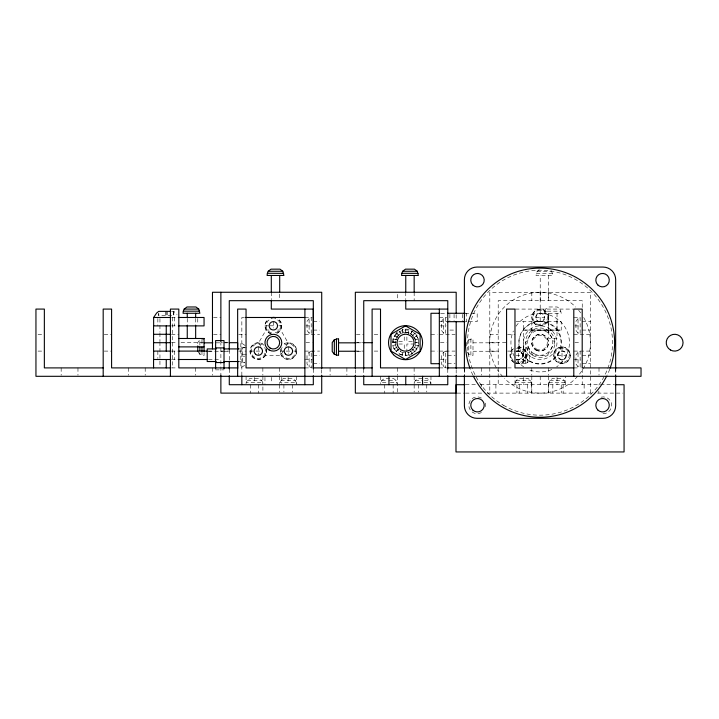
<?xml version="1.0" encoding="UTF-8"?>
<svg xmlns="http://www.w3.org/2000/svg" width="719" height="719" viewBox="0 0 719 719"><rect width="100%" height="100%" fill="white"/><g stroke="black" fill="none" stroke-linecap="round" stroke-linejoin="round"><path stroke-width="0.54" stroke-dasharray="3.6 2.7" d="M540.221 300.677L540.221 275.458M548.624 275.458L548.624 300.677L548.624 292.265M405.462 352.076C404.572 362.142 421.001 348.679 418.8 343.152M405.633 352.328L405.615 355.581L402.173 355.123L398.964 353.793L400.6 350.98M395.81 333.58L392.925 338.802L395.908 339.656C397.086 335.369 401.184 332.223 405.633 332.196L405.678 329.032L409.093 329.482L408.212 333.292L409.093 329.482M405.795 332.969L405.678 329.032L402.254 329.482L403.395 333.283L402.254 329.482M531.817 384.71L530.694 380.513L527.89 378.41L518.938 378.41L516.134 380.513L515.011 384.71L515.011 376.307M539.25 269.679L537.147 271.261L536.023 275.458L552.83 275.458L551.698 271.261L549.604 269.679M544.669 311.174L544.418 313.277L561.224 313.277L560.101 309.071L557.297 306.977L548.345 306.977L545.55 309.071L544.669 311.174L560.973 311.174M548.624 384.71L549.747 380.513L552.552 378.41L561.503 378.41L564.307 380.513L565.431 384.71L565.431 376.307M392.358 342.684L395.567 342.262L392.529 341.813L392.925 338.802L396.906 339.763M392.529 341.813L393.545 341.795C393.257 329.697 411.241 325.41 416.705 336.097C423.509 346.873 409.533 360.444 398.892 353.577L400.528 350.755M395.513 341.372L395.513 344.015M415.699 342.262L415.187 342.433L418.916 342.289L415.699 342.262L415.357 344.868L418.467 345.722L414.863 344.904M264.61 347.466A7.262 7.262 0 0 1 265.338 349.218L265.338 352.975A7.262 7.262 0 0 1 260.206 358.107L258.328 358.359A7.262 7.262 0 0 1 251.317 352.975L251.317 349.218A7.262 7.262 0 0 1 256.449 344.086L258.328 343.835A7.262 7.262 0 0 1 263.46 345.965M402.631 352.795L402.173 355.123L403.026 351.986M262.642 382.607L261.77 380.513L258.966 378.41L250.014 378.41L247.21 380.513L246.338 382.607L262.642 382.607L262.893 384.71M296.255 382.607L295.383 380.513L292.579 378.41L283.628 378.41L280.823 380.513L279.952 382.607L296.255 382.607L296.507 384.71M397.355 392.062L397.355 384.71L396.232 380.513L393.428 378.41L384.476 378.41L381.672 380.513L380.8 382.607L387.541 382.607M430.969 384.71L429.845 380.513L427.041 378.41L418.09 378.41L415.285 380.513L414.414 382.607L422.565 382.607M283.295 350.845L280.68 355.375L266.039 355.375L264.466 352.652M285.91 346.315L288.004 342.693L280.68 330.012L277.543 330.012M532.932 330.12L525.67 342.693L532.932 355.267L547.447 355.267L554.709 342.693L547.447 330.12M414.548 339.197L412.409 335.719L415.034 332.906L417.137 335.656L418.8 341.426M405.633 332.196L410.666 333.544L412.293 330.803M410.468 334.227L412.086 331.486M309.116 318.607L307.013 321.411L307.013 330.363L309.116 333.167L311.219 334.038L311.219 317.735L309.116 318.607L309.116 333.167M311.219 351.348L309.116 352.22L307.013 355.024L307.013 363.976L309.116 366.78L311.219 367.652L311.219 351.348L313.313 351.097M443.578 318.607L441.475 321.411L441.475 330.363L443.578 333.167L445.681 334.038L445.681 317.735L443.578 318.607L443.578 333.167M445.681 351.348L443.578 352.22L441.475 355.024L441.475 363.976L443.578 366.78L445.681 367.652L445.681 351.348L447.775 351.097M467.215 352.211L468.788 354.314L472.994 355.438L472.994 338.631L468.788 339.763L466.685 342.559L466.685 345.92M578.04 318.607L575.937 321.411L575.937 330.363L578.04 333.167L580.143 334.038L580.143 317.735L578.04 318.607L578.04 333.167M578.04 352.22L575.937 355.024L575.937 363.976L578.04 366.78L580.143 367.652L580.143 351.348L578.04 352.22L578.04 366.78M398.47 349.182L396.169 351.474L398.272 353.263M398.515 349.38L396.205 351.681L394.093 348.922L392.763 345.704L395.908 344.868M412.409 335.719L414.692 333.481M244.559 365.432L240.829 367.831L240.829 342.621L245.242 345.578M396.34 332.897L399.27 335.665L396.34 332.897L399.072 330.803M396.888 347.115L394.093 348.922L396.915 347.295M410.666 333.544L414.351 337.229L417.137 335.656L413.91 337.678M525.481 363.41L527.602 362.565L529.687 359.734L529.687 350.782M514.975 363.652L523.378 363.661L527.584 362.538L527.584 347.978L529.696 350.809M395.89 344.698L392.736 345.542L394.066 348.742L398.209 353.047M414.863 339.961L418.467 338.856L415.357 339.656L415.438 345.336A10.228 10.228 0 0 1 414.423 347.807M516.476 348.284L520.232 348.284A7.262 7.262 0 0 1 525.364 353.415L525.607 355.294A7.262 7.262 0 0 1 520.232 362.313L516.476 362.313A7.262 7.262 0 0 1 514.723 361.585M392.34 342.514L395.549 342.091M548.624 321.681L548.768 330.093M557.027 321.681L556.461 321.681L557.027 321.681L556.883 330.102M537.147 271.261L551.698 271.261M536.275 273.364L552.578 273.364M515.532 309.08L572.719 309.08M171.535 311.372L173.827 311.372L177.027 314.437M440.873 313.277L446.373 313.277M465.085 313.277L477.191 313.277L477.191 321.681L468.294 321.681M171.571 317.483L177.171 317.483M213.516 317.483L220.877 317.483M244.056 317.483L241.845 317.483L241.845 375.201M304.91 317.483L312.262 317.483M439.372 317.483L446.724 317.483M535.718 317.483L544.651 317.483L544.499 316.324A4.467 4.467 0 0 0 541.335 313.169L539.025 313.169A4.467 4.467 0 0 0 535.718 317.483L535.871 318.634A4.467 4.467 0 0 0 539.025 321.788L541.335 321.788A4.467 4.467 0 0 0 544.651 317.483M573.834 317.483L580.143 317.483M313.313 321.681L319.622 321.681M439.372 321.681L447.164 321.681M465.84 321.681L466.685 321.681L466.685 313.277M516.107 321.681L561.233 321.681L561.233 330.111L523.414 330.111L523.378 363.661L523.378 346.855L527.602 348.014M582.237 321.681L590.641 321.681M264.96 325.806L268.888 325.806M270.002 325.806L275.602 325.806M278.774 325.806L281.767 325.806M171.535 325.887L177.171 325.887M305.961 325.887L312.262 325.887M440.423 325.887L446.724 325.887M574.885 325.887L580.143 325.887M269.176 330.012L266.039 330.012L258.714 342.693L260.808 346.315M313.313 330.084L319.622 330.084M449.878 330.084L455.136 330.084M582.237 330.084L590.641 330.084M38.053 334.29L44.353 334.29M104.228 334.29L111.589 334.29M171.464 334.29L178.815 334.29M213.516 334.29L220.877 334.29M238.69 334.29L246.051 334.29M304.91 334.29L319.622 334.29M356.39 334.29L363.742 334.29M374.204 334.29L380.513 334.29M430.969 334.29L437.278 334.29M439.372 334.29L455.136 334.29M489.801 334.29L498.204 334.29M507.623 334.29L514.975 334.29M573.834 334.29L590.641 334.29M398.784 341.372L404.24 341.372L404.24 333.733M412.347 341.372L406.891 341.372L406.891 335.917M171.535 342.693L176.811 342.693M181.044 342.693L204.061 342.693M228.229 342.693L220.877 342.693L220.877 375.183M305.961 342.693L312.262 342.693M355.339 342.693L362.691 342.693M440.423 342.693L446.724 342.693M489.801 342.693L506.607 342.693M574.885 342.693L580.143 342.693M216.122 342.837L222.701 342.837M223.798 342.837L228.184 342.837M357.163 342.837L362.646 342.837M472.994 342.837L498.204 342.837M398.784 344.015L404.24 344.015L404.24 349.47M414.521 344.015L406.891 344.015L406.891 351.654M244.837 347.645L242.734 347.645L242.734 362.798L244.837 362.798M242.734 347.78L246.941 347.78M238.582 348.922L240.829 348.922M38.053 351.097L44.353 351.097M104.228 351.097L111.589 351.097M171.401 351.097L178.815 351.097M208.034 351.097L212.473 351.097M220.877 351.097L229.28 351.097M238.69 351.097L246.051 351.097M249.924 351.097L253.852 351.097M256.09 351.097L262.803 351.097M265.599 351.097L266.731 351.097M283.924 351.097L279.997 351.097A8.403 8.403 0 0 0 288.4 359.5L290.575 359.212A8.403 8.403 0 0 0 288.4 342.693L286.225 342.981A8.403 8.403 0 0 0 284.203 343.817M286.162 351.097L290.638 351.097M293.81 351.097L296.803 351.097M304.91 351.097L319.622 351.097M355.339 351.097L363.742 351.097M374.204 351.097L380.513 351.097M430.969 351.097L437.278 351.097M439.372 351.097L455.136 351.097M489.801 351.097L498.204 351.097M507.623 351.097L514.975 351.097M516.026 351.061L523.396 351.088M573.834 351.097L590.641 351.097M208.447 351.24L222.701 351.24M223.798 351.24L229.28 351.24M357.163 351.24L362.646 351.24M472.994 351.24L498.204 351.24M242.734 354.242L246.941 354.242M313.313 355.294L319.622 355.294M447.775 355.294L455.136 355.294M516.116 355.294L522.812 355.294L522.659 354.143A4.467 4.467 0 0 0 519.504 350.989L517.195 350.989A4.467 4.467 0 0 0 516.116 351.429M557.558 355.294L566.482 355.294L566.329 354.143A4.467 4.467 0 0 0 563.175 350.989L560.865 350.989A4.467 4.467 0 0 0 557.558 355.294L557.71 356.453A4.467 4.467 0 0 0 560.865 359.608L563.175 359.608A4.467 4.467 0 0 0 566.482 355.294M582.237 355.294L590.641 355.294M242.734 356.202L244.837 356.202M171.535 359.5L177.171 359.5M208.546 359.5L220.877 359.5M304.91 359.5L312.262 359.5M440.423 359.5L446.724 359.5M516.026 359.464L523.396 359.491M573.834 359.5L580.143 359.5M238.582 361.522L240.829 361.522M242.734 362.673L244.837 362.673M313.313 363.706L319.622 363.706M447.775 363.706L455.136 363.706M582.237 363.706L590.641 363.706M171.535 367.903L176.811 367.903M304.91 367.903L312.262 367.903M439.372 367.903L446.724 367.903M507.686 367.903L513.294 367.903M573.834 367.903L580.143 367.903M215.619 369.863L224.022 369.863M247.21 380.513L261.77 380.513M280.823 380.513L295.383 380.513M381.672 380.513L387.074 380.513M388.952 380.513L396.232 380.513M415.285 380.513L422.565 380.513M424.444 380.513L429.845 380.513M516.134 380.513L530.694 380.513M549.747 380.513L564.307 380.513M390.363 382.607L397.104 382.607M423.985 382.607L430.717 382.607M515.262 382.607L531.566 382.607M548.876 382.607L565.179 382.607M465.517 384.71L476.158 384.71M480.382 384.71L599.673 384.71M600.536 384.71L614.089 384.71M457.095 393.113L464.86 393.113M465.517 393.113L482.602 393.113M487.033 393.113L591.908 393.113M597.453 393.113L622.96 393.113M530.946 330.084L561.233 330.084L523.414 330.084L523.414 321.681M516.035 351.196L523.396 351.196M516.026 359.311L523.387 359.32M198.291 352.211L199.864 354.314L204.061 355.438L204.061 351.24M405.561 332.466L408.212 332.816A10.228 10.228 0 0 1 409.884 333.427M393.545 341.795L396.582 342.244M525.571 347.169L525.499 363.446M414.351 347.295L417.137 348.931L413.901 347.232M397.823 337.562L394.246 335.629L396.915 337.229M412.751 349.38L415.025 351.681L412.364 349.227M410.666 350.98L412.275 353.793L410.351 350.773M399.638 331.468L400.663 333.292M399.575 331.72L400.6 333.544M414.351 337.229L415.016 338.847M408.239 351.986L409.066 355.123L408.275 352.795M615.815 367.903L615.815 375.255M615.662 368.91L615.662 374.482M599.008 367.903L599.008 375.255M598.855 391.01L598.855 393.113M590.641 393.113L590.641 292.265L489.801 292.265L489.801 393.113M584.143 384.71L584.143 393.113M582.237 307.399L582.237 300.677L498.204 300.677L498.204 384.71M582.237 369.027L582.237 384.71M563.139 384.71L563.139 393.113M562.015 346.891L562.015 363.706M561.233 384.71L561.233 393.113M557.027 313.277L557.027 338.487L548.624 338.487L548.624 313.277M557.027 377.358L557.027 384.71M552.83 384.71L552.83 393.113M548.588 367.903L548.588 375.255M548.624 376.307L548.624 393.113M548.426 384.71L548.426 393.113M540.221 292.265L540.185 325.887M540.221 376.307L540.221 384.71M531.817 292.265L531.817 300.677M531.817 321.681L531.817 330.084M531.781 367.903L531.781 375.255M531.817 376.307L531.817 393.113M531.62 384.71L531.62 393.113M527.611 384.71L527.611 393.113M523.414 377.358L523.414 384.71M519.208 384.71L519.208 393.113M518.354 346.891L518.354 363.706M516.916 384.71L516.916 393.113M495.903 384.71L495.903 393.113M481.353 367.903L481.353 375.255M481.2 384.71L481.2 386.813M470.891 338.883L470.891 355.186M468.788 339.763L468.788 354.314M464.546 367.903L464.546 375.255M464.393 368.91L464.393 374.482M462.488 314.329L462.488 321.681M456.179 314.679L456.179 320.279M456.179 369.584L456.179 375.183M454.084 314.329L454.084 321.681M449.878 314.329L449.878 321.681M447.775 369.027L447.775 374.851M443.578 352.22L443.578 366.78M430.969 376.307L430.969 383.658M426.771 384.71L426.771 392.062M418.368 384.71L418.368 392.062M414.162 292.265L414.162 300.677M414.126 367.903L414.126 375.255M414.162 376.307L414.162 383.658M414.162 384.71L414.162 392.062M405.759 292.265L405.759 299.625M397.355 294.368L397.355 300.677M397.355 376.307L397.355 383.658M397.319 367.903L397.319 375.255M393.149 384.71L393.149 393.113M384.746 384.71L384.746 393.113M380.549 376.307L380.549 383.658M363.742 369.027L363.742 374.761M355.339 369.584L355.339 375.183M346.891 367.903L346.891 375.255M330.084 367.903L330.084 375.255M321.717 369.584L321.717 375.183M313.313 369.027L313.313 374.851M309.116 352.22L309.116 366.78M296.507 376.307L296.507 383.658M292.309 384.71L292.309 392.062M288.4 346.63L288.4 353.326M288.103 377.358L288.103 383.658M283.906 384.71L283.906 392.062M281.767 377.358L281.767 384.71M279.7 294.098L279.7 299.625M279.664 367.903L279.664 375.255M279.7 376.307L279.7 383.658M279.7 384.71L279.7 392.062M273.364 321.348L273.364 328.044M271.297 292.265L271.297 299.625M271.297 377.358L271.297 383.658M264.96 377.358L264.96 384.71M262.857 367.903L262.857 375.255M262.893 376.307L262.893 383.658M262.893 386.813L262.893 392.062M258.687 384.71L258.687 393.113M258.328 346.63L258.328 354.44M254.49 377.358L254.49 383.658M250.284 384.71L250.284 393.113M246.087 376.307L246.087 383.658M229.28 349.973L229.28 360.381M229.28 369.027L229.28 374.761M212.429 367.903L212.429 375.255M201.967 339.979L201.967 344.931M201.967 351.115L201.967 355.186M199.864 345.156L199.864 339.763L197.761 342.559L197.761 344.805M199.864 352.166L199.864 354.314M197.761 318.535L197.761 324.835M195.658 318.535L195.658 325.887M195.622 367.903L195.622 375.255M187.255 318.535L187.255 325.887M174.654 317.483L174.654 325.887M174.654 351.097L174.654 359.5M173.827 311.372L173.827 315.569L158.674 315.569L158.674 313.475M173.692 311.372L173.692 315.569M172.551 317.483L172.551 367.903M167.23 311.372L167.23 315.569M166.251 311.372L166.251 315.569M165.271 311.372L165.271 315.569M159.942 318.598L159.942 324.206M159.942 325.321L159.942 332.187M159.942 333.167L159.942 341.642M159.942 342.136L159.942 366.852M158.8 313.475L158.8 315.569M157.847 318.535L157.847 325.887M157.847 351.097L157.847 358.448M145.202 367.903L145.202 375.255M128.395 367.903L128.395 375.255M77.967 367.903L77.967 375.255M61.16 367.903L61.16 375.255M583.693 317.483A50.42 50.42 0 0 1 504.37 378.347M502.86 376.765A50.42 50.42 0 0 1 497.494 369.773M496.362 367.903A50.42 50.42 0 0 1 575.676 307.04M578.642 310.275A50.42 50.42 0 0 1 580.691 312.882M609.739 369.207A74.587 74.587 0 0 1 607.151 375.21M472.904 375.21A74.587 74.587 0 0 1 470.316 369.207M516.179 363.419A8.403 8.403 0 0 0 526.757 355.294L525.625 351.097A8.403 8.403 0 0 0 516.179 347.178M514.148 362.574A8.403 8.403 0 0 1 510.229 357.469L509.942 355.294A8.403 8.403 0 0 1 512.404 349.353M516.008 326.228A29.245 29.245 0 0 1 560.856 322.013A29.245 29.245 0 0 1 556.641 366.861M551.868 369.494A29.245 29.245 0 0 1 528.474 369.494M523.702 366.861A29.245 29.245 0 0 1 514.849 357.316M514.319 356.363A29.245 29.245 0 0 1 513.366 330.992M413.937 348.553A10.228 10.228 0 0 1 411.43 351.07M410.675 351.546A10.228 10.228 0 0 1 408.212 352.571L402.919 352.571A10.228 10.228 0 0 1 396.708 347.807M396.295 347.016A10.228 10.228 0 0 1 395.684 345.336M395.684 340.042A10.228 10.228 0 0 1 396.295 338.37M396.708 337.579A10.228 10.228 0 0 1 402.919 332.816M410.675 333.832A10.228 10.228 0 0 1 413.937 336.825M414.423 337.579A10.228 10.228 0 0 1 415.438 340.042M601.084 397.176A8.403 8.403 0 0 1 611.662 405.291A8.403 8.403 0 0 1 601.084 413.407M481.397 412.571A8.403 8.403 0 0 1 470.316 410.109A8.403 8.403 0 0 1 471.799 398.856A8.403 8.403 0 0 1 483.141 399.351M485.316 403.116A8.403 8.403 0 0 1 485.316 407.466M266.443 348.922A8.403 8.403 0 0 1 260.503 359.212L258.328 359.5A8.403 8.403 0 0 1 256.153 342.981L258.328 342.693A8.403 8.403 0 0 1 262.525 343.817M266.201 348.985A8.152 8.152 0 0 1 260.431 358.97L258.328 359.248A8.152 8.152 0 0 1 256.216 343.224L258.328 342.945A8.152 8.152 0 0 1 264.089 345.336M280.527 348.985A8.152 8.152 0 0 0 288.4 359.248L290.512 358.97A8.152 8.152 0 0 0 288.4 342.945L286.297 343.224A8.152 8.152 0 0 0 284.329 344.033M282.118 347.466A7.262 7.262 0 0 0 281.39 349.218L281.39 352.975A7.262 7.262 0 0 0 288.4 358.359L290.278 358.107A7.262 7.262 0 0 0 295.41 352.975L295.41 349.218A7.262 7.262 0 0 0 288.4 343.835L286.522 344.086A7.262 7.262 0 0 0 283.268 345.965M279.305 319.865A8.403 8.403 0 0 1 275.539 333.931M271.189 333.931A8.403 8.403 0 0 1 267.414 319.865M279.125 320.045A8.152 8.152 0 0 1 277.435 332.87M271.252 333.688A8.152 8.152 0 0 1 267.594 320.045M275.242 332.816A7.262 7.262 0 0 0 280.374 327.684L280.374 323.927A7.262 7.262 0 0 0 275.242 318.796M271.485 332.816A7.262 7.262 0 0 1 266.354 327.684L266.354 323.927A7.262 7.262 0 0 1 271.485 318.796M513.213 360.435A7.262 7.262 0 0 1 511.335 357.172L511.092 355.294A7.262 7.262 0 0 1 513.213 350.162M516.242 363.176A8.152 8.152 0 0 0 526.506 355.294L526.227 353.191A8.152 8.152 0 0 0 516.242 347.421M514.274 362.358A8.152 8.152 0 0 1 510.472 357.406L510.202 355.294A8.152 8.152 0 0 1 514.274 348.239M516.251 351.663A4.206 4.206 0 0 1 522.551 355.294A4.206 4.206 0 0 1 516.251 358.934M522.812 355.294A4.467 4.467 0 0 1 519.504 359.608L517.195 359.608A4.467 4.467 0 0 1 516.116 359.167M553.9 353.119L553.9 357.469A8.403 8.403 0 0 0 570.419 355.294L570.131 353.119A8.403 8.403 0 0 0 554.735 351.097L553.9 353.119M540.185 310.204L538.306 310.473A7.262 7.262 0 0 0 532.923 317.483L533.174 319.362A7.262 7.262 0 0 0 538.306 324.494L542.063 324.494A7.262 7.262 0 0 0 547.438 317.483L547.195 315.605A7.262 7.262 0 0 0 542.063 310.473L540.185 310.204M562.015 348.023L560.137 348.284A7.262 7.262 0 0 0 554.762 355.294L555.005 357.172A7.262 7.262 0 0 0 560.137 362.313L563.894 362.313A7.262 7.262 0 0 0 569.277 355.294L569.026 353.415A7.262 7.262 0 0 0 563.894 348.284L562.015 348.023M570.167 355.294L569.888 353.191A8.152 8.152 0 0 0 553.864 355.294L554.142 357.406A8.152 8.152 0 0 0 570.167 355.294M548.588 317.483L548.3 315.308A8.403 8.403 0 0 0 531.781 317.483L532.069 319.658A8.403 8.403 0 0 0 548.588 317.483M548.336 317.483L548.058 315.371A8.152 8.152 0 0 0 532.033 317.483L532.312 319.587A8.152 8.152 0 0 0 548.336 317.483M535.826 349.973A8.403 8.403 0 0 0 548.426 342.693A8.403 8.403 0 0 0 535.826 335.413A8.403 8.403 0 0 0 535.826 349.973M503.363 405.219A72.484 72.484 0 0 0 612.507 343.179A72.484 72.484 0 0 0 504.208 279.673A72.484 72.484 0 0 0 503.363 405.219M536.347 349.057A7.352 7.352 0 0 0 547.375 342.693A7.352 7.352 0 0 0 536.347 336.321A7.352 7.352 0 0 0 536.347 349.057M532.833 355.429A14.704 14.704 0 0 0 554.888 342.693A14.704 14.704 0 0 0 532.833 329.958A14.704 14.704 0 0 0 532.833 355.429M531.772 357.244A16.807 16.807 0 0 0 556.982 342.693A16.807 16.807 0 0 0 531.772 328.134A16.807 16.807 0 0 0 531.772 357.244M535.97 349.973A8.403 8.403 0 0 0 548.579 342.693A8.403 8.403 0 0 0 535.97 335.413A8.403 8.403 0 0 0 535.97 349.973M529.472 361.235A21.417 21.417 0 0 0 561.584 342.693A21.417 21.417 0 0 0 529.472 324.152A21.417 21.417 0 0 0 529.472 361.235M529.517 360.884A21.013 21.013 0 0 0 561.036 342.693A21.013 21.013 0 0 0 529.517 324.494A21.013 21.013 0 0 0 529.517 360.884M559.912 358.934A4.206 4.206 0 0 0 566.221 355.294A4.206 4.206 0 0 0 559.912 351.663A4.206 4.206 0 0 0 559.912 358.934M538.082 321.123A4.206 4.206 0 0 0 544.382 317.483A4.206 4.206 0 0 0 538.082 313.844A4.206 4.206 0 0 0 538.082 321.123M533.884 353.613A12.609 12.609 0 0 0 552.785 342.693A12.609 12.609 0 0 0 533.884 331.774A12.609 12.609 0 0 0 533.884 353.613"/><path stroke-width="1.08" d="M405.759 291.905L405.759 275.458M414.162 291.905L414.162 275.458M183.309 311.174L183.057 313.277L199.864 313.277L198.741 309.08L195.936 306.977L186.985 306.977L184.181 309.08L183.309 311.174L199.612 311.174M267.351 273.364L267.091 275.458L283.906 275.458L282.774 271.261L279.979 269.158L271.018 269.158L268.223 271.261L267.378 273.283L283.654 273.364M401.813 273.364L401.553 275.458L418.368 275.458L417.236 271.261L414.441 269.158L405.489 269.158L402.685 271.261L401.84 273.283L418.116 273.364M153.641 325.887L153.641 317.483L156.607 313.062L158.674 311.372L170.457 311.372M334.326 339.763L332.223 342.559L332.223 351.51L334.326 354.314L338.532 355.438L338.532 338.631L334.326 339.763L334.326 354.314M201.886 338.919L204.061 338.631M271.189 317.69L273.364 317.403A8.403 8.403 0 0 1 275.539 317.69M271.252 317.933L273.364 317.654A8.152 8.152 0 0 1 275.467 317.933M268.223 271.261L282.774 271.261M402.685 271.261L417.236 271.261M184.181 309.08L198.741 309.08M447.739 309.08L405.759 309.08L405.759 300.677M439.776 313.277L430.969 313.277L430.969 363.706L439.372 363.706M447.479 313.277L465.085 313.277M153.641 317.483L170.448 317.483M178.294 317.483L204.061 317.483L204.061 325.887L178.294 325.887M245.161 317.483L304.874 317.483M447.164 321.681L464.959 321.681M170.475 325.887L153.569 325.887L153.569 351.097L170.475 351.097M153.569 334.29L170.475 334.29M178.851 338.487L204.061 338.487L204.061 351.24M153.569 342.693L170.475 342.693M229.28 342.693L237.683 342.693L237.683 349.416M363.742 342.693L372.145 342.693M204.061 342.837L212.833 342.837M338.532 342.837L356.067 342.837M178.851 346.891L204.061 346.891M215.619 347.906L224.022 347.906M216.176 348.922L207.207 348.922L207.207 361.522L216.176 361.522M224.022 348.922L238.582 348.922M179.175 351.097L206.919 351.097M338.532 351.24L356.067 351.24M170.475 359.5L153.569 359.5L153.569 367.903M178.294 359.5L207.423 359.5M224.022 361.522L238.582 361.522M215.619 362.547L224.022 362.547M103.185 367.903L44.353 367.903L44.353 309.08L35.95 309.08L35.95 376.307L641.033 376.307L641.033 367.903L582.201 367.903L582.201 309.08L573.798 309.08L573.798 376.307M170.475 367.903L111.589 367.903L111.589 309.08L103.185 309.08L103.185 376.307M237.647 367.903L178.815 367.903L178.815 309.08L170.412 309.08L170.412 376.307M304.874 367.903L246.051 367.903L246.051 309.08L237.647 309.08L237.647 376.307M372.109 367.903L313.277 367.903L313.277 309.08L271.297 309.08L271.297 300.677M439.336 367.903L380.513 367.903L380.513 309.08L372.109 309.08L372.109 376.307M447.739 367.903L506.571 367.903M573.798 367.903L514.975 367.903L514.975 309.08L506.571 309.08L506.571 376.307M464.95 384.71L455.99 384.71L455.99 451.945L624.065 451.945L624.065 384.71L615.105 384.71M615.662 368.91L615.662 279.664A12.609 12.609 0 0 0 603.052 267.055L476.994 267.055A12.609 12.609 0 0 0 464.393 279.664L464.393 368.91M615.662 375.606L615.662 405.723A12.609 12.609 0 0 1 603.052 418.323L476.994 418.323A12.609 12.609 0 0 1 464.393 405.723L464.393 375.606M456.179 313.556L456.179 292.265L355.339 292.265L355.339 368.461M456.179 321.402L456.179 368.461M456.179 375.183L456.179 393.113L355.339 393.113L355.339 375.183M447.775 369.027L447.775 300.677L363.742 300.677L363.742 369.027M447.775 375.749L447.775 384.71L363.742 384.71L363.742 375.749M439.336 309.08L439.336 376.307M422.565 376.307L422.565 384.71M405.759 376.307L405.759 384.71M388.952 376.307L388.952 384.71M336.429 338.883L336.429 355.186M321.717 368.461L321.717 292.265L212.473 292.265L212.473 348.877M321.717 375.183L321.717 393.113L220.877 393.113L220.877 375.183M313.313 369.027L313.313 300.677L229.28 300.677L229.28 349.326M313.313 375.749L313.313 384.71L229.28 384.71L229.28 375.749M304.91 309.08L304.874 384.71M279.7 275.458L279.7 291.905M271.297 275.458L271.297 291.905M241.845 375.749L241.845 384.71M237.683 361.738L237.683 368.461M229.28 361.181L229.28 369.027M224.022 368.82L224.022 340.581L215.619 340.581L215.619 368.82M220.877 292.265L220.877 341.57M201.967 347.034L201.967 351.115M199.864 347.034L199.864 350.665M197.761 345.92L197.761 351.51M195.658 313.277L195.658 317.663M195.658 325.339L195.658 338.487M187.255 313.277L187.255 317.663M187.255 325.339L187.255 338.487M166.251 325.887L166.251 351.097M166.251 359.5L166.251 367.903M153.641 351.097L153.641 359.5M469.929 368.182A74.587 74.587 0 0 1 540.023 268.106A74.587 74.587 0 0 1 610.116 368.182M606.665 376.181A74.587 74.587 0 0 1 473.381 376.181M405.561 325.887L391.01 334.29L391.01 351.097L405.561 359.5L420.121 351.097L420.121 334.29L405.561 325.887M472.743 409.974A6.723 6.723 0 0 0 483.995 406.954A6.723 6.723 0 0 0 475.762 398.721A6.723 6.723 0 0 0 472.743 409.974M472.743 284.922A6.723 6.723 0 0 0 483.995 281.911A6.723 6.723 0 0 0 475.762 273.669A6.723 6.723 0 0 0 472.743 284.922M597.795 409.974A6.723 6.723 0 0 0 609.047 406.954A6.723 6.723 0 0 0 600.814 398.721A6.723 6.723 0 0 0 597.795 409.974M597.795 284.922A6.723 6.723 0 0 0 609.047 281.911A6.723 6.723 0 0 0 600.814 273.669A6.723 6.723 0 0 0 597.795 284.922M399.548 348.706A8.511 8.511 0 0 0 413.784 344.895A8.511 8.511 0 0 0 403.359 334.47A8.511 8.511 0 0 0 399.548 348.706M393.527 354.728A17.022 17.022 0 0 0 421.999 347.097A17.022 17.022 0 0 0 401.157 326.255A17.022 17.022 0 0 0 393.527 354.728M255.515 354.233A4.206 4.206 0 0 0 262.435 351.951A4.206 4.206 0 0 0 256.998 347.106A4.206 4.206 0 0 0 255.515 354.233M270.209 348.149A6.3 6.3 0 0 0 279.664 342.693A6.3 6.3 0 0 0 270.209 337.238A6.3 6.3 0 0 0 270.209 348.149M269.158 349.973A8.403 8.403 0 0 0 281.767 342.693A8.403 8.403 0 0 0 269.158 335.413A8.403 8.403 0 0 0 269.158 349.973M271.261 329.446A4.206 4.206 0 0 0 277.561 325.806A4.206 4.206 0 0 0 271.261 322.175A4.206 4.206 0 0 0 271.261 329.446M285.434 354.072A4.206 4.206 0 0 0 292.462 352.184A4.206 4.206 0 0 0 287.312 347.034A4.206 4.206 0 0 0 285.434 354.072M670.441 349.973A8.403 8.403 0 0 0 683.05 342.693A8.403 8.403 0 0 0 670.441 335.413A8.403 8.403 0 0 0 670.441 349.973"/></g></svg>
